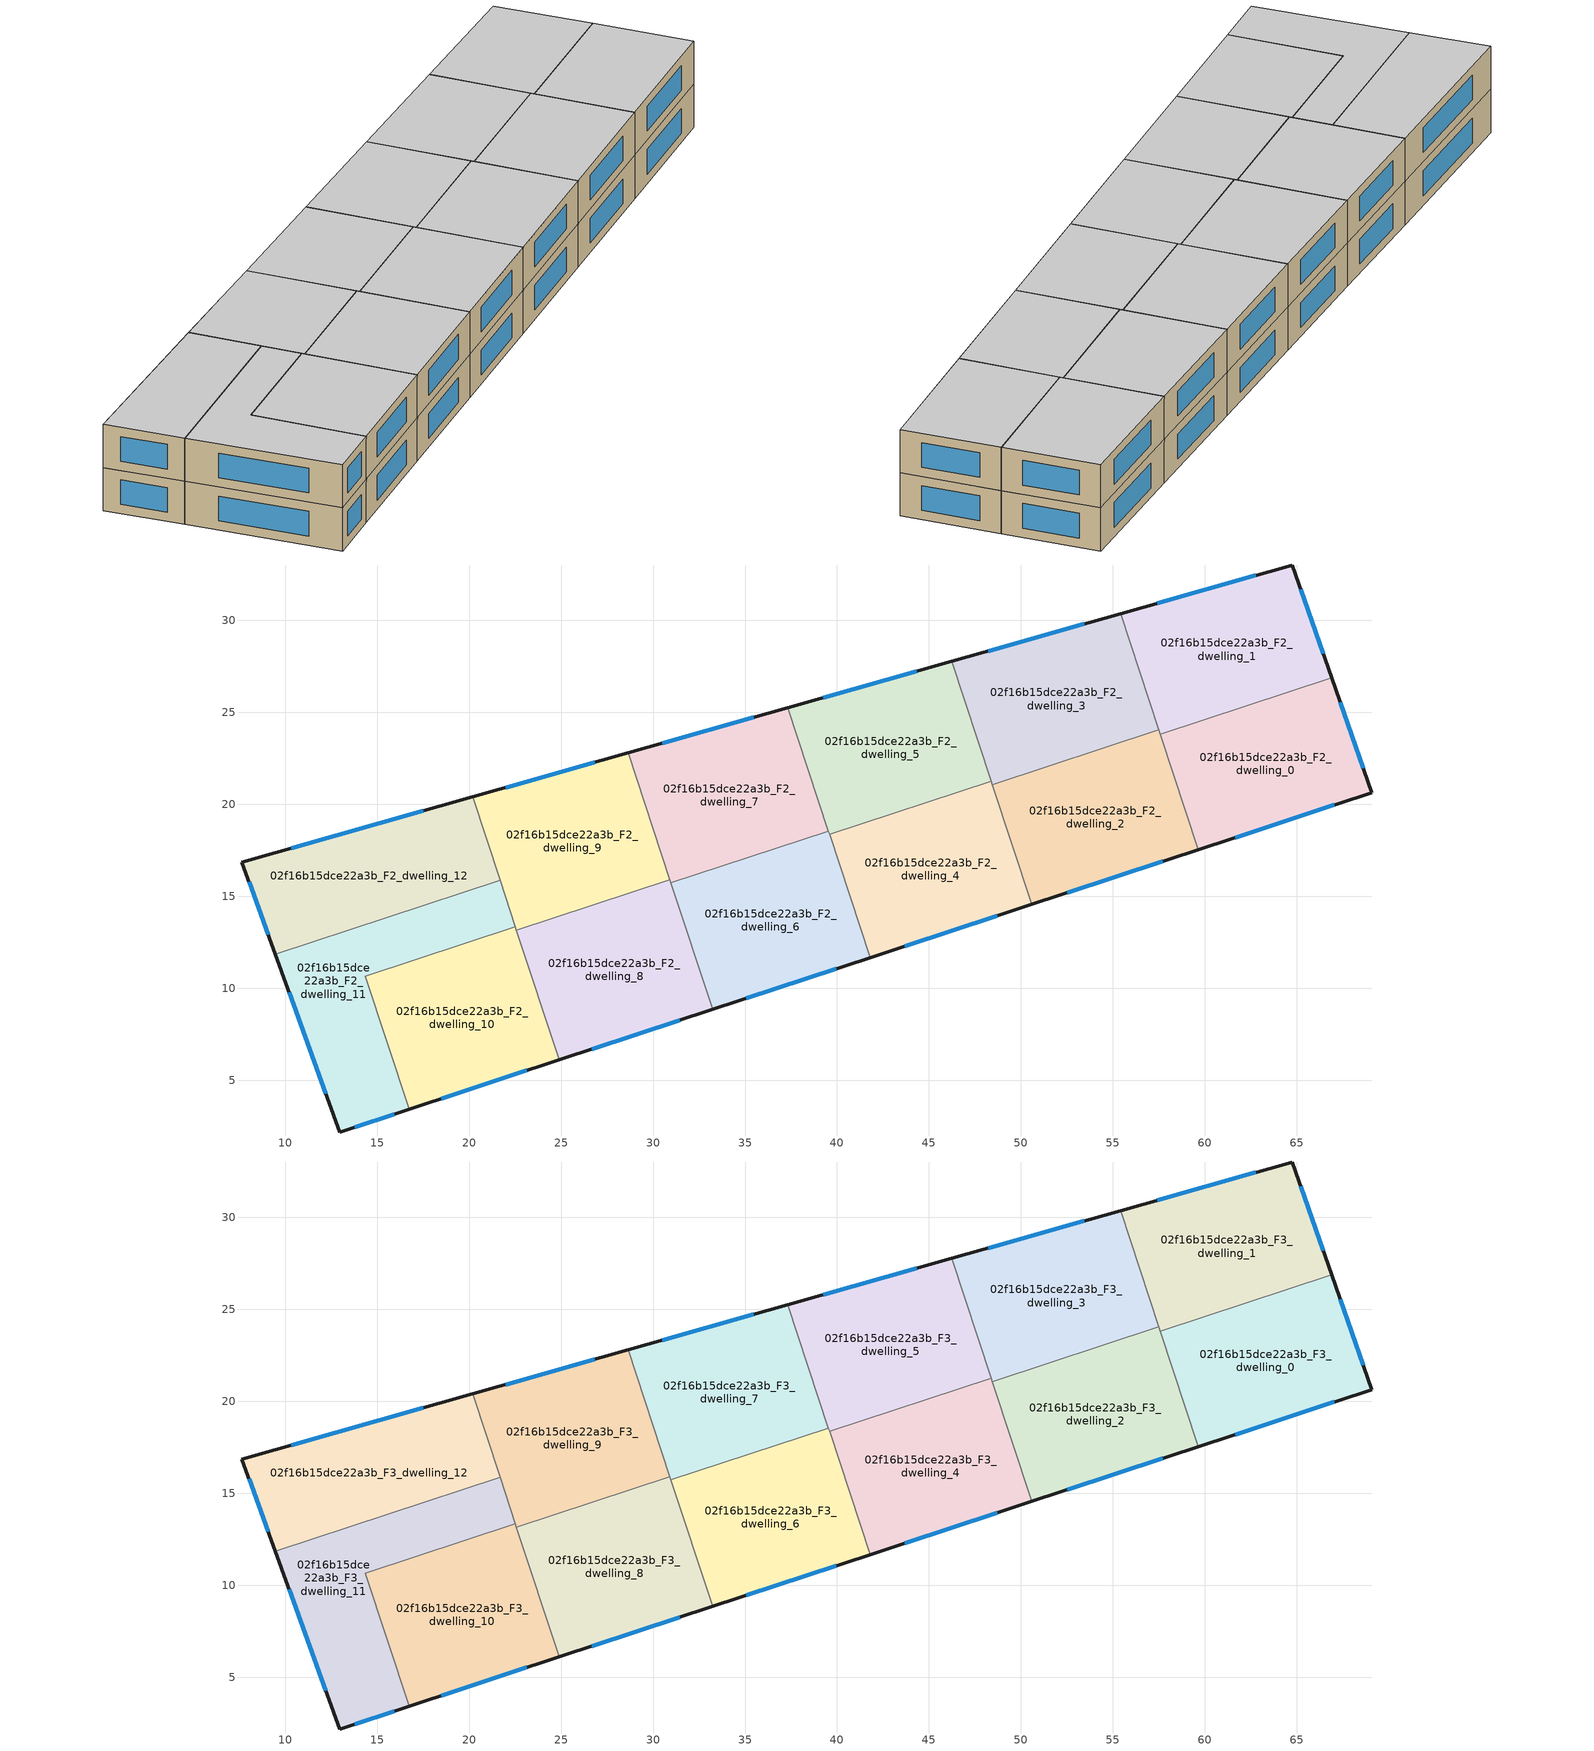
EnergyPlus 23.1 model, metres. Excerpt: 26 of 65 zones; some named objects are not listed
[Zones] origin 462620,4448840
02f16b15dce22a3b_F2_dwelling_0
 floor to 02f16b15dce22a3b_F1_dwelling_0 (EU_floor_Construction): 66.9,26.88 69.08,20.63 59.64,17.53 57.58,23.82 z6
 wall outside (EU_wall_Construction): 59.64,17.53 69.08,20.63 66.9,26.88 z6:9
 wall to 02f16b15dce22a3b_F2_dwelling_1 (EU_wall_Construction): 66.9,26.88 57.58,23.82 z6:9
 wall to 02f16b15dce22a3b_F2_dwelling_2 (EU_wall_Construction): 57.58,23.82 59.64,17.53 z6:9
 window (EU_Window_Construction): 68.61,21.97 67.37,25.54 / 61.66,18.19 67.06,19.97 z6.64:8.36
02f16b15dce22a3b_F2_dwelling_1
 floor to 02f16b15dce22a3b_F1_dwelling_1 (EU_floor_Construction): 64.76,33.02 66.9,26.88 57.58,23.82 55.42,30.37 z6
 wall outside (EU_wall_Construction): 66.9,26.88 64.76,33.02 55.42,30.37 z6:9
 wall to 02f16b15dce22a3b_F2_dwelling_3 (EU_wall_Construction): 55.42,30.37 57.5,24.05 z6:9
 wall to 02f16b15dce22a3b_F2_dwelling_2 (EU_wall_Construction): 57.5,24.04 57.58,23.82 z6:9
 window (EU_Window_Construction): 66.44,28.2 65.22,31.7 / 62.76,32.45 57.42,30.94 z6.64:8.36
02f16b15dce22a3b_F2_dwelling_10
 floor to 02f16b15dce22a3b_F1_dwelling_10 (EU_floor_Construction): 22.51,13.34 24.89,6.1 16.74,3.42 14.36,10.66 z6
 wall outside (EU_wall_Construction): 16.74,3.42 24.89,6.1 z6:9
 wall to 02f16b15dce22a3b_F2_dwelling_11 (EU_wall_Construction): 22.51,13.34 14.36,10.66 16.74,3.42 z6:9
 wall to 02f16b15dce22a3b_F2_dwelling_8 (EU_wall_Construction): 24.89,6.1 22.57,13.16 z6:9
 wall to 02f16b15dce22a3b_F2_dwelling_9 (EU_wall_Construction): 22.57,13.16 22.51,13.34 z6:9
 window (EU_Window_Construction): 18.48,4 23.14,5.53 z6.64:8.36
02f16b15dce22a3b_F2_dwelling_11
 floor to 02f16b15dce22a3b_F1_dwelling_11 (EU_floor_Construction): 21.68,15.87 22.51,13.34 14.36,10.66 16.74,3.42 12.96,2.18 9.45,11.85 z6
 wall outside (EU_wall_Construction): 9.45,11.85 12.96,2.18 16.74,3.42 z6:9
 wall to 02f16b15dce22a3b_F2_dwelling_12 (EU_wall_Construction): 21.68,15.87 9.45,11.85 z6:9
 wall to 02f16b15dce22a3b_F2_dwelling_9 (EU_wall_Construction): 22.51,13.34 21.68,15.87 z6:9
 window (EU_Window_Construction): 13.77,2.45 15.93,3.16 / 10.2,9.78 12.2,4.25 z6.64:8.36
02f16b15dce22a3b_F2_dwelling_12
 floor to 02f16b15dce22a3b_F1_dwelling_12 (EU_floor_Construction): 20.19,20.4 21.68,15.87 9.45,11.85 7.64,16.85 z6
 wall outside (EU_wall_Construction): 20.19,20.4 7.64,16.85 9.45,11.85 z6:9
 wall to 02f16b15dce22a3b_F2_dwelling_9 (EU_wall_Construction): 21.68,15.87 20.19,20.4 z6:9
 window (EU_Window_Construction): 8.03,15.78 9.06,12.92 / 17.5,19.64 10.33,17.61 z6.64:8.36
02f16b15dce22a3b_F2_dwelling_2
 floor to 02f16b15dce22a3b_F1_dwelling_2 (EU_floor_Construction): 57.5,24.04 59.64,17.53 50.6,14.55 48.45,21.07 z6
 wall outside (EU_wall_Construction): 50.6,14.55 59.64,17.53 z6:9
 wall to 02f16b15dce22a3b_F2_dwelling_3 (EU_wall_Construction): 57.5,24.04 48.45,21.07 z6:9
 wall to 02f16b15dce22a3b_F2_dwelling_4 (EU_wall_Construction): 48.45,21.07 50.6,14.55 z6:9
 window (EU_Window_Construction): 52.53,15.19 57.71,16.89 z6.64:8.36
02f16b15dce22a3b_F2_dwelling_3
 floor to 02f16b15dce22a3b_F1_dwelling_3 (EU_floor_Construction): 55.42,30.37 57.5,24.04 48.45,21.07 46.25,27.78 z6
 wall outside (EU_wall_Construction): 55.42,30.37 46.25,27.78 z6:9
 wall to 02f16b15dce22a3b_F2_dwelling_5 (EU_wall_Construction): 46.25,27.78 48.39,21.26 z6:9
 wall to 02f16b15dce22a3b_F2_dwelling_4 (EU_wall_Construction): 48.39,21.26 48.45,21.07 z6:9
 window (EU_Window_Construction): 53.46,29.82 48.21,28.33 z6.64:8.36
02f16b15dce22a3b_F2_dwelling_4
 floor to 02f16b15dce22a3b_F1_dwelling_4 (EU_floor_Construction): 48.39,21.26 50.6,14.55 41.8,11.66 39.6,18.37 z6
 wall outside (EU_wall_Construction): 41.8,11.66 50.6,14.55 z6:9
 wall to 02f16b15dce22a3b_F2_dwelling_5 (EU_wall_Construction): 48.39,21.26 39.6,18.37 z6:9
 wall to 02f16b15dce22a3b_F2_dwelling_6 (EU_wall_Construction): 39.6,18.37 41.8,11.66 z6:9
 window (EU_Window_Construction): 43.68,12.28 48.71,13.94 z6.64:8.36
02f16b15dce22a3b_F2_dwelling_5
 floor to 02f16b15dce22a3b_F1_dwelling_5 (EU_floor_Construction): 46.25,27.78 48.39,21.26 39.6,18.37 37.33,25.25 z6
 wall outside (EU_wall_Construction): 46.25,27.78 37.33,25.25 z6:9
 wall to 02f16b15dce22a3b_F2_dwelling_7 (EU_wall_Construction): 37.33,25.25 39.54,18.55 z6:9
 wall to 02f16b15dce22a3b_F2_dwelling_6 (EU_wall_Construction): 39.54,18.55 39.6,18.37 z6:9
 window (EU_Window_Construction): 44.34,27.24 39.24,25.79 z6.64:8.36
02f16b15dce22a3b_F2_dwelling_6
 floor to 02f16b15dce22a3b_F1_dwelling_6 (EU_floor_Construction): 39.54,18.55 41.8,11.66 33.24,8.85 30.97,15.73 z6
 wall outside (EU_wall_Construction): 33.24,8.85 41.8,11.66 z6:9
 wall to 02f16b15dce22a3b_F2_dwelling_7 (EU_wall_Construction): 39.54,18.55 30.97,15.73 z6:9
 wall to 02f16b15dce22a3b_F2_dwelling_8 (EU_wall_Construction): 30.97,15.73 33.24,8.85 z6:9
 window (EU_Window_Construction): 35.07,9.45 39.97,11.06 z6.64:8.36
02f16b15dce22a3b_F2_dwelling_7
 floor to 02f16b15dce22a3b_F1_dwelling_7 (EU_floor_Construction): 37.33,25.25 39.54,18.55 30.97,15.73 28.65,22.8 z6
 wall outside (EU_wall_Construction): 37.33,25.25 28.65,22.8 z6:9
 wall to 02f16b15dce22a3b_F2_dwelling_9 (EU_wall_Construction): 28.65,22.8 30.92,15.91 z6:9
 wall to 02f16b15dce22a3b_F2_dwelling_8 (EU_wall_Construction): 30.92,15.91 30.97,15.73 z6:9
 window (EU_Window_Construction): 35.47,24.73 30.51,23.32 z6.64:8.36
02f16b15dce22a3b_F2_dwelling_8
 floor to 02f16b15dce22a3b_F1_dwelling_8 (EU_floor_Construction): 30.92,15.91 33.24,8.85 24.89,6.1 22.57,13.17 z6
 wall outside (EU_wall_Construction): 24.89,6.1 33.24,8.85 z6:9
 wall to 02f16b15dce22a3b_F2_dwelling_9 (EU_wall_Construction): 30.92,15.91 22.57,13.17 z6:9
 window (EU_Window_Construction): 26.68,6.69 31.45,8.26 z6.64:8.36
02f16b15dce22a3b_F2_dwelling_9
 floor to 02f16b15dce22a3b_F1_dwelling_9 (EU_floor_Construction): 28.65,22.8 30.92,15.91 22.57,13.17 20.19,20.4 z6
 wall outside (EU_wall_Construction): 28.65,22.8 20.19,20.4 z6:9
 window (EU_Window_Construction): 26.84,22.28 22,20.91 z6.64:8.36
02f16b15dce22a3b_F3_dwelling_0
 floor to 02f16b15dce22a3b_F2_dwelling_0 (EU_floor_Construction): 66.9,26.88 69.08,20.63 59.64,17.53 57.58,23.82 z9
 wall outside (EU_wall_Construction): 59.64,17.53 69.08,20.63 66.9,26.88 z9:12
 wall to 02f16b15dce22a3b_F3_dwelling_1 (EU_wall_Construction): 66.9,26.88 57.58,23.82 z9:12
 wall to 02f16b15dce22a3b_F3_dwelling_2 (EU_wall_Construction): 57.58,23.82 59.64,17.53 z9:12
 window (EU_Window_Construction): 68.61,21.97 67.37,25.54 / 61.66,18.19 67.06,19.97 z9.64:11.36
 ceiling to 02f16b15dce22a3b_F4_dwelling_0 (EU_floor_Construction): 69.08,20.63 66.9,26.88 57.58,23.82 59.64,17.53 z12
02f16b15dce22a3b_F3_dwelling_1
 floor to 02f16b15dce22a3b_F2_dwelling_1 (EU_floor_Construction): 64.76,33.02 66.9,26.88 57.58,23.82 55.42,30.37 z9
 wall outside (EU_wall_Construction): 66.9,26.88 64.76,33.02 55.42,30.37 z9:12
 wall to 02f16b15dce22a3b_F3_dwelling_3 (EU_wall_Construction): 55.42,30.37 57.5,24.05 z9:12
 wall to 02f16b15dce22a3b_F3_dwelling_2 (EU_wall_Construction): 57.5,24.04 57.58,23.82 z9:12
 window (EU_Window_Construction): 66.44,28.2 65.22,31.7 / 62.76,32.45 57.42,30.94 z9.64:11.36
 ceiling to 02f16b15dce22a3b_F4_dwelling_1 (EU_floor_Construction): 66.9,26.88 64.76,33.02 55.42,30.37 57.58,23.82 z12
02f16b15dce22a3b_F3_dwelling_10
 floor to 02f16b15dce22a3b_F2_dwelling_10 (EU_floor_Construction): 22.51,13.34 24.89,6.1 16.74,3.42 14.36,10.66 z9
 wall outside (EU_wall_Construction): 16.74,3.42 24.89,6.1 z9:12
 wall to 02f16b15dce22a3b_F3_dwelling_11 (EU_wall_Construction): 22.51,13.34 14.36,10.66 16.74,3.42 z9:12
 wall to 02f16b15dce22a3b_F3_dwelling_8 (EU_wall_Construction): 24.89,6.1 22.57,13.16 z9:12
 wall to 02f16b15dce22a3b_F3_dwelling_9 (EU_wall_Construction): 22.57,13.16 22.51,13.34 z9:12
 window (EU_Window_Construction): 18.48,4 23.14,5.53 z9.64:11.36
 ceiling to 02f16b15dce22a3b_F4_dwelling_10 (EU_floor_Construction): 24.89,6.1 22.51,13.34 14.36,10.66 16.74,3.42 z12
02f16b15dce22a3b_F3_dwelling_11
 floor to 02f16b15dce22a3b_F2_dwelling_11 (EU_floor_Construction): 21.68,15.87 22.51,13.34 14.36,10.66 16.74,3.42 12.96,2.18 9.45,11.85 z9
 wall outside (EU_wall_Construction): 9.45,11.85 12.96,2.18 16.74,3.42 z9:12
 wall to 02f16b15dce22a3b_F3_dwelling_12 (EU_wall_Construction): 21.68,15.87 9.45,11.85 z9:12
 wall to 02f16b15dce22a3b_F3_dwelling_9 (EU_wall_Construction): 22.51,13.34 21.68,15.87 z9:12
 window (EU_Window_Construction): 13.77,2.45 15.93,3.16 / 10.2,9.78 12.2,4.25 z9.64:11.36
 ceiling to 02f16b15dce22a3b_F4_dwelling_11 (EU_floor_Construction): 16.74,3.42 14.36,10.66 22.51,13.34 21.68,15.87 9.45,11.85 12.96,2.18 z12
02f16b15dce22a3b_F3_dwelling_12
 floor to 02f16b15dce22a3b_F2_dwelling_12 (EU_floor_Construction): 20.19,20.4 21.68,15.87 9.45,11.85 7.64,16.85 z9
 wall outside (EU_wall_Construction): 20.19,20.4 7.64,16.85 9.45,11.85 z9:12
 wall to 02f16b15dce22a3b_F3_dwelling_9 (EU_wall_Construction): 21.68,15.87 20.19,20.4 z9:12
 window (EU_Window_Construction): 8.03,15.78 9.06,12.92 / 17.5,19.64 10.33,17.61 z9.64:11.36
 ceiling to 02f16b15dce22a3b_F4_dwelling_12 (EU_floor_Construction): 21.68,15.87 20.19,20.4 7.64,16.85 9.45,11.85 z12
02f16b15dce22a3b_F3_dwelling_2
 floor to 02f16b15dce22a3b_F2_dwelling_2 (EU_floor_Construction): 57.5,24.04 59.64,17.53 50.6,14.55 48.45,21.07 z9
 wall outside (EU_wall_Construction): 50.6,14.55 59.64,17.53 z9:12
 wall to 02f16b15dce22a3b_F3_dwelling_3 (EU_wall_Construction): 57.5,24.04 48.45,21.07 z9:12
 wall to 02f16b15dce22a3b_F3_dwelling_4 (EU_wall_Construction): 48.45,21.07 50.6,14.55 z9:12
 window (EU_Window_Construction): 52.53,15.19 57.71,16.89 z9.64:11.36
 ceiling to 02f16b15dce22a3b_F4_dwelling_2 (EU_floor_Construction): 59.64,17.53 57.5,24.04 48.45,21.07 50.6,14.55 z12
02f16b15dce22a3b_F3_dwelling_3
 floor to 02f16b15dce22a3b_F2_dwelling_3 (EU_floor_Construction): 55.42,30.37 57.5,24.04 48.45,21.07 46.25,27.78 z9
 wall outside (EU_wall_Construction): 55.42,30.37 46.25,27.78 z9:12
 wall to 02f16b15dce22a3b_F3_dwelling_5 (EU_wall_Construction): 46.25,27.78 48.39,21.26 z9:12
 wall to 02f16b15dce22a3b_F3_dwelling_4 (EU_wall_Construction): 48.39,21.26 48.45,21.07 z9:12
 window (EU_Window_Construction): 53.46,29.82 48.21,28.33 z9.64:11.36
 ceiling to 02f16b15dce22a3b_F4_dwelling_3 (EU_floor_Construction): 57.5,24.04 55.42,30.37 46.25,27.78 48.45,21.07 z12
02f16b15dce22a3b_F3_dwelling_4
 floor to 02f16b15dce22a3b_F2_dwelling_4 (EU_floor_Construction): 48.39,21.26 50.6,14.55 41.8,11.66 39.6,18.37 z9
 wall outside (EU_wall_Construction): 41.8,11.66 50.6,14.55 z9:12
 wall to 02f16b15dce22a3b_F3_dwelling_5 (EU_wall_Construction): 48.39,21.26 39.6,18.37 z9:12
 wall to 02f16b15dce22a3b_F3_dwelling_6 (EU_wall_Construction): 39.6,18.37 41.8,11.66 z9:12
 window (EU_Window_Construction): 43.68,12.28 48.71,13.94 z9.64:11.36
 ceiling to 02f16b15dce22a3b_F4_dwelling_4 (EU_floor_Construction): 50.6,14.55 48.39,21.26 39.6,18.37 41.8,11.66 z12
02f16b15dce22a3b_F3_dwelling_5
 floor to 02f16b15dce22a3b_F2_dwelling_5 (EU_floor_Construction): 46.25,27.78 48.39,21.26 39.6,18.37 37.33,25.25 z9
 wall outside (EU_wall_Construction): 46.25,27.78 37.33,25.25 z9:12
 wall to 02f16b15dce22a3b_F3_dwelling_7 (EU_wall_Construction): 37.33,25.25 39.54,18.55 z9:12
 wall to 02f16b15dce22a3b_F3_dwelling_6 (EU_wall_Construction): 39.54,18.55 39.6,18.37 z9:12
 window (EU_Window_Construction): 44.34,27.24 39.24,25.79 z9.64:11.36
 ceiling to 02f16b15dce22a3b_F4_dwelling_5 (EU_floor_Construction): 48.39,21.26 46.25,27.78 37.33,25.25 39.6,18.37 z12
02f16b15dce22a3b_F3_dwelling_6
 floor to 02f16b15dce22a3b_F2_dwelling_6 (EU_floor_Construction): 39.54,18.55 41.8,11.66 33.24,8.85 30.97,15.73 z9
 wall outside (EU_wall_Construction): 33.24,8.85 41.8,11.66 z9:12
 wall to 02f16b15dce22a3b_F3_dwelling_7 (EU_wall_Construction): 39.54,18.55 30.97,15.73 z9:12
 wall to 02f16b15dce22a3b_F3_dwelling_8 (EU_wall_Construction): 30.97,15.73 33.24,8.85 z9:12
 window (EU_Window_Construction): 35.07,9.45 39.97,11.06 z9.64:11.36
 ceiling to 02f16b15dce22a3b_F4_dwelling_6 (EU_floor_Construction): 41.8,11.66 39.54,18.55 30.97,15.73 33.24,8.85 z12
02f16b15dce22a3b_F3_dwelling_7
 floor to 02f16b15dce22a3b_F2_dwelling_7 (EU_floor_Construction): 37.33,25.25 39.54,18.55 30.97,15.73 28.65,22.8 z9
 wall outside (EU_wall_Construction): 37.33,25.25 28.65,22.8 z9:12
 wall to 02f16b15dce22a3b_F3_dwelling_9 (EU_wall_Construction): 28.65,22.8 30.92,15.91 z9:12
 wall to 02f16b15dce22a3b_F3_dwelling_8 (EU_wall_Construction): 30.92,15.91 30.97,15.73 z9:12
 window (EU_Window_Construction): 35.47,24.73 30.51,23.32 z9.64:11.36
 ceiling to 02f16b15dce22a3b_F4_dwelling_7 (EU_floor_Construction): 39.54,18.55 37.33,25.25 28.65,22.8 30.97,15.73 z12
02f16b15dce22a3b_F3_dwelling_8
 floor to 02f16b15dce22a3b_F2_dwelling_8 (EU_floor_Construction): 30.92,15.91 33.24,8.85 24.89,6.1 22.57,13.17 z9
 wall outside (EU_wall_Construction): 24.89,6.1 33.24,8.85 z9:12
 wall to 02f16b15dce22a3b_F3_dwelling_9 (EU_wall_Construction): 30.92,15.91 22.57,13.17 z9:12
 window (EU_Window_Construction): 26.68,6.69 31.45,8.26 z9.64:11.36
 ceiling to 02f16b15dce22a3b_F4_dwelling_8 (EU_floor_Construction): 33.24,8.85 30.92,15.91 22.57,13.17 24.89,6.1 z12
02f16b15dce22a3b_F3_dwelling_9
 floor to 02f16b15dce22a3b_F2_dwelling_9 (EU_floor_Construction): 28.65,22.8 30.92,15.91 22.57,13.17 20.19,20.4 z9
 wall outside (EU_wall_Construction): 28.65,22.8 20.19,20.4 z9:12
 window (EU_Window_Construction): 26.84,22.28 22,20.91 z9.64:11.36
 ceiling to 02f16b15dce22a3b_F4_dwelling_9 (EU_floor_Construction): 30.92,15.91 28.65,22.8 20.19,20.4 22.57,13.17 z12
[Building]
EU S2 Campaign: North Axis=0; Terrain=City; Solar Distribution=FullExterior
[Site:Location]
Yerevan-Zvartnots.Intl.AP: Latitude=40.15; Longitude=44.383; Time Zone=4; Elevation=854
[SizingPeriod:WeatherFileDays]
AnnualSizingPeriod: Begin Month=1; Begin Day of Month=1; End Month=12; End Day of Month=31; Day of Week for Start Day=Monday; Use Weather File Daylight Saving Period=No; Use Weather File Rain and Snow Indicators=No
[MATERIAL]
EU_InternalMass_Material: Roughness=MediumRough; Thickness=0.1; Conductivity=1; Density=1800; Specific Heat=900; Thermal Absorptance=0.9; Solar Absorptance=0.7; Visible Absorptance=0.7
[MATERIAL:NOMASS] Roughness=MediumRough; Thermal Absorptance=0.9; Solar Absorptance=0.7; Visible Absorptance=0.7
Name | Thermal Resistance
EU_wall_NoMass | 1.05043
EU_floor_NoMass | 0.478065
[WINDOWMATERIAL:SIMPLEGLAZINGSYSTEM]
EU_Window_SimpleGlazing: UFactor=2.5566; Solar Heat Gain Coefficient=0.75; Visible Transmittance=0.75
[CONSTRUCTION]
EU_wall_Construction: EU_wall_NoMass
EU_floor_Construction: EU_floor_NoMass
EU_Window_Construction: EU_Window_SimpleGlazing
EU_InternalMass_Construction: EU_InternalMass_Material
[ZONE] Type=1; Multiplier=1; Ceiling Height=autocalculate; Floor Area=autocalculate; Part of Total Floor Area=Yes
Name | Volume
02f16b15dce22a3b_F2_dwelling_0; 02f16b15dce22a3b_F3_dwelling_0 | 195.991
02f16b15dce22a3b_F2_dwelling_1; 02f16b15dce22a3b_F3_dwelling_1 | 195.99
02f16b15dce22a3b_F2_dwelling_10; 02f16b15dce22a3b_F3_dwelling_10 | 195.981
02f16b15dce22a3b_F2_dwelling_11; 02f16b15dce22a3b_F3_dwelling_11 | 195.964
02f16b15dce22a3b_F2_dwelling_12; 02f16b15dce22a3b_F3_dwelling_12 | 196.015
02f16b15dce22a3b_F2_dwelling_2; 02f16b15dce22a3b_F3_dwelling_2 | 195.971
02f16b15dce22a3b_F2_dwelling_3; 02f16b15dce22a3b_F3_dwelling_3 | 196.006
02f16b15dce22a3b_F2_dwelling_4; 02f16b15dce22a3b_F3_dwelling_4 | 195.965
02f16b15dce22a3b_F2_dwelling_5; 02f16b15dce22a3b_F3_dwelling_5 | 195.96
02f16b15dce22a3b_F2_dwelling_6; 02f16b15dce22a3b_F3_dwelling_6 | 195.975
02f16b15dce22a3b_F2_dwelling_7; 02f16b15dce22a3b_F3_dwelling_7 | 195.978
02f16b15dce22a3b_F2_dwelling_8; 02f16b15dce22a3b_F3_dwelling_8 | 195.961
02f16b15dce22a3b_F2_dwelling_9; 02f16b15dce22a3b_F3_dwelling_9 | 195.983
[INTERNALMASS] Construction=EU_InternalMass_Construction
Name | Zone or ZoneList | Surface Area
02f16b15dce22a3b_F2_dwelling_0_EU_InternalMass | 02f16b15dce22a3b_F2_dwelling_0 | 65.3321
02f16b15dce22a3b_F2_dwelling_1_EU_InternalMass | 02f16b15dce22a3b_F2_dwelling_1 | 65.3305
02f16b15dce22a3b_F2_dwelling_2_EU_InternalMass | 02f16b15dce22a3b_F2_dwelling_2 | 65.322
02f16b15dce22a3b_F2_dwelling_3_EU_InternalMass | 02f16b15dce22a3b_F2_dwelling_3 | 65.3323
02f16b15dce22a3b_F2_dwelling_4_EU_InternalMass | 02f16b15dce22a3b_F2_dwelling_4 | 65.3194
02f16b15dce22a3b_F2_dwelling_5_EU_InternalMass | 02f16b15dce22a3b_F2_dwelling_5 | 65.319
02f16b15dce22a3b_F2_dwelling_6_EU_InternalMass | 02f16b15dce22a3b_F2_dwelling_6 | 65.3262
02f16b15dce22a3b_F2_dwelling_7_EU_InternalMass | 02f16b15dce22a3b_F2_dwelling_7 | 65.3278
02f16b15dce22a3b_F2_dwelling_8_EU_InternalMass | 02f16b15dce22a3b_F2_dwelling_8 | 65.3214
02f16b15dce22a3b_F2_dwelling_9_EU_InternalMass | 02f16b15dce22a3b_F2_dwelling_9 | 65.327
02f16b15dce22a3b_F2_dwelling_10_EU_InternalMass | 02f16b15dce22a3b_F2_dwelling_10 | 65.3256
02f16b15dce22a3b_F2_dwelling_11_EU_InternalMass | 02f16b15dce22a3b_F2_dwelling_11 | 65.3212
02f16b15dce22a3b_F2_dwelling_12_EU_InternalMass | 02f16b15dce22a3b_F2_dwelling_12 | 65.3379
02f16b15dce22a3b_F3_dwelling_0_EU_InternalMass | 02f16b15dce22a3b_F3_dwelling_0 | 65.3321
02f16b15dce22a3b_F3_dwelling_1_EU_InternalMass | 02f16b15dce22a3b_F3_dwelling_1 | 65.3305
02f16b15dce22a3b_F3_dwelling_2_EU_InternalMass | 02f16b15dce22a3b_F3_dwelling_2 | 65.322
02f16b15dce22a3b_F3_dwelling_3_EU_InternalMass | 02f16b15dce22a3b_F3_dwelling_3 | 65.3323
02f16b15dce22a3b_F3_dwelling_4_EU_InternalMass | 02f16b15dce22a3b_F3_dwelling_4 | 65.3194
02f16b15dce22a3b_F3_dwelling_5_EU_InternalMass | 02f16b15dce22a3b_F3_dwelling_5 | 65.319
02f16b15dce22a3b_F3_dwelling_6_EU_InternalMass | 02f16b15dce22a3b_F3_dwelling_6 | 65.3262
02f16b15dce22a3b_F3_dwelling_7_EU_InternalMass | 02f16b15dce22a3b_F3_dwelling_7 | 65.3278
02f16b15dce22a3b_F3_dwelling_8_EU_InternalMass | 02f16b15dce22a3b_F3_dwelling_8 | 65.3214
02f16b15dce22a3b_F3_dwelling_9_EU_InternalMass | 02f16b15dce22a3b_F3_dwelling_9 | 65.327
02f16b15dce22a3b_F3_dwelling_10_EU_InternalMass | 02f16b15dce22a3b_F3_dwelling_10 | 65.3256
02f16b15dce22a3b_F3_dwelling_11_EU_InternalMass | 02f16b15dce22a3b_F3_dwelling_11 | 65.3212
02f16b15dce22a3b_F3_dwelling_12_EU_InternalMass | 02f16b15dce22a3b_F3_dwelling_12 | 65.3379
[OTHEREQUIPMENT] Fuel Type=Electricity; Design Level Calculation Method=Watts/Area; Power per Zone Floor Area=1; Fraction Latent=0; Fraction Radiant=0; Fraction Lost=0; Carbon Dioxide Generation Rate=0; EndUse Subcategory=EU_Step8_InternalGains
Name | Zone or ZoneList or Space or SpaceList | Schedule
EU_Step8_InternalGain_02f16b15dce22a3b_F2_dwelling_0_f000 | 02f16b15dce22a3b_F2_dwelling_0 | EU_Step8_GainSchedule_02f16b15dce22a3b_F2_dwelling_0_f000
EU_Step8_InternalGain_02f16b15dce22a3b_F2_dwelling_1_f000 | 02f16b15dce22a3b_F2_dwelling_1 | EU_Step8_GainSchedule_02f16b15dce22a3b_F2_dwelling_1_f000
EU_Step8_InternalGain_02f16b15dce22a3b_F2_dwelling_2_f000 | 02f16b15dce22a3b_F2_dwelling_2 | EU_Step8_GainSchedule_02f16b15dce22a3b_F2_dwelling_2_f000
EU_Step8_InternalGain_02f16b15dce22a3b_F2_dwelling_3_f000 | 02f16b15dce22a3b_F2_dwelling_3 | EU_Step8_GainSchedule_02f16b15dce22a3b_F2_dwelling_3_f000
EU_Step8_InternalGain_02f16b15dce22a3b_F2_dwelling_4_f000 | 02f16b15dce22a3b_F2_dwelling_4 | EU_Step8_GainSchedule_02f16b15dce22a3b_F2_dwelling_4_f000
EU_Step8_InternalGain_02f16b15dce22a3b_F2_dwelling_5_f000 | 02f16b15dce22a3b_F2_dwelling_5 | EU_Step8_GainSchedule_02f16b15dce22a3b_F2_dwelling_5_f000
EU_Step8_InternalGain_02f16b15dce22a3b_F2_dwelling_6_f000 | 02f16b15dce22a3b_F2_dwelling_6 | EU_Step8_GainSchedule_02f16b15dce22a3b_F2_dwelling_6_f000
EU_Step8_InternalGain_02f16b15dce22a3b_F2_dwelling_7_f000 | 02f16b15dce22a3b_F2_dwelling_7 | EU_Step8_GainSchedule_02f16b15dce22a3b_F2_dwelling_7_f000
EU_Step8_InternalGain_02f16b15dce22a3b_F2_dwelling_8_f000 | 02f16b15dce22a3b_F2_dwelling_8 | EU_Step8_GainSchedule_02f16b15dce22a3b_F2_dwelling_8_f000
EU_Step8_InternalGain_02f16b15dce22a3b_F2_dwelling_9_f000 | 02f16b15dce22a3b_F2_dwelling_9 | EU_Step8_GainSchedule_02f16b15dce22a3b_F2_dwelling_9_f000
EU_Step8_InternalGain_02f16b15dce22a3b_F2_dwelling_10_f000 | 02f16b15dce22a3b_F2_dwelling_10 | EU_Step8_GainSchedule_02f16b15dce22a3b_F2_dwelling_10_f000
EU_Step8_InternalGain_02f16b15dce22a3b_F2_dwelling_11_f000 | 02f16b15dce22a3b_F2_dwelling_11 | EU_Step8_GainSchedule_02f16b15dce22a3b_F2_dwelling_11_f000
EU_Step8_InternalGain_02f16b15dce22a3b_F2_dwelling_12_f000 | 02f16b15dce22a3b_F2_dwelling_12 | EU_Step8_GainSchedule_02f16b15dce22a3b_F2_dwelling_12_f000
EU_Step8_InternalGain_02f16b15dce22a3b_F3_dwelling_0_f000 | 02f16b15dce22a3b_F3_dwelling_0 | EU_Step8_GainSchedule_02f16b15dce22a3b_F3_dwelling_0_f000
EU_Step8_InternalGain_02f16b15dce22a3b_F3_dwelling_1_f000 | 02f16b15dce22a3b_F3_dwelling_1 | EU_Step8_GainSchedule_02f16b15dce22a3b_F3_dwelling_1_f000
EU_Step8_InternalGain_02f16b15dce22a3b_F3_dwelling_2_f000 | 02f16b15dce22a3b_F3_dwelling_2 | EU_Step8_GainSchedule_02f16b15dce22a3b_F3_dwelling_2_f000
EU_Step8_InternalGain_02f16b15dce22a3b_F3_dwelling_3_f000 | 02f16b15dce22a3b_F3_dwelling_3 | EU_Step8_GainSchedule_02f16b15dce22a3b_F3_dwelling_3_f000
EU_Step8_InternalGain_02f16b15dce22a3b_F3_dwelling_4_f000 | 02f16b15dce22a3b_F3_dwelling_4 | EU_Step8_GainSchedule_02f16b15dce22a3b_F3_dwelling_4_f000
EU_Step8_InternalGain_02f16b15dce22a3b_F3_dwelling_5_f000 | 02f16b15dce22a3b_F3_dwelling_5 | EU_Step8_GainSchedule_02f16b15dce22a3b_F3_dwelling_5_f000
EU_Step8_InternalGain_02f16b15dce22a3b_F3_dwelling_6_f000 | 02f16b15dce22a3b_F3_dwelling_6 | EU_Step8_GainSchedule_02f16b15dce22a3b_F3_dwelling_6_f000
EU_Step8_InternalGain_02f16b15dce22a3b_F3_dwelling_7_f000 | 02f16b15dce22a3b_F3_dwelling_7 | EU_Step8_GainSchedule_02f16b15dce22a3b_F3_dwelling_7_f000
EU_Step8_InternalGain_02f16b15dce22a3b_F3_dwelling_8_f000 | 02f16b15dce22a3b_F3_dwelling_8 | EU_Step8_GainSchedule_02f16b15dce22a3b_F3_dwelling_8_f000
EU_Step8_InternalGain_02f16b15dce22a3b_F3_dwelling_9_f000 | 02f16b15dce22a3b_F3_dwelling_9 | EU_Step8_GainSchedule_02f16b15dce22a3b_F3_dwelling_9_f000
EU_Step8_InternalGain_02f16b15dce22a3b_F3_dwelling_10_f000 | 02f16b15dce22a3b_F3_dwelling_10 | EU_Step8_GainSchedule_02f16b15dce22a3b_F3_dwelling_10_f000
EU_Step8_InternalGain_02f16b15dce22a3b_F3_dwelling_11_f000 | 02f16b15dce22a3b_F3_dwelling_11 | EU_Step8_GainSchedule_02f16b15dce22a3b_F3_dwelling_11_f000
EU_Step8_InternalGain_02f16b15dce22a3b_F3_dwelling_12_f000 | 02f16b15dce22a3b_F3_dwelling_12 | EU_Step8_GainSchedule_02f16b15dce22a3b_F3_dwelling_12_f000
[ZONEVENTILATION:DESIGNFLOWRATE] Schedule=EU_AlwaysOn; Design Flow Rate Calculation Method=AirChanges/Hour; Air Changes per Hour=0.557805; Ventilation Type=Natural; Fan Pressure Rise=0; Fan Total Efficiency=1; Constant Term Coefficient=1; Temperature Term Coefficient=0; Velocity Term Coefficient=0; Velocity Squared Term Coefficient=0; Minimum Indoor Temperature=-100; Maximum Indoor Temperature=100; Delta Temperature=-100; Minimum Outdoor Temperature=-100; Maximum Outdoor Temperature=100; Maximum Wind Speed=40
Name | Zone or ZoneList or Space or SpaceList
EU_ConstantAir_02f16b15dce22a3b_F2_dwelling_0 | 02f16b15dce22a3b_F2_dwelling_0
EU_ConstantAir_02f16b15dce22a3b_F2_dwelling_1 | 02f16b15dce22a3b_F2_dwelling_1
EU_ConstantAir_02f16b15dce22a3b_F2_dwelling_2 | 02f16b15dce22a3b_F2_dwelling_2
EU_ConstantAir_02f16b15dce22a3b_F2_dwelling_3 | 02f16b15dce22a3b_F2_dwelling_3
EU_ConstantAir_02f16b15dce22a3b_F2_dwelling_4 | 02f16b15dce22a3b_F2_dwelling_4
EU_ConstantAir_02f16b15dce22a3b_F2_dwelling_5 | 02f16b15dce22a3b_F2_dwelling_5
EU_ConstantAir_02f16b15dce22a3b_F2_dwelling_6 | 02f16b15dce22a3b_F2_dwelling_6
EU_ConstantAir_02f16b15dce22a3b_F2_dwelling_7 | 02f16b15dce22a3b_F2_dwelling_7
EU_ConstantAir_02f16b15dce22a3b_F2_dwelling_8 | 02f16b15dce22a3b_F2_dwelling_8
EU_ConstantAir_02f16b15dce22a3b_F2_dwelling_9 | 02f16b15dce22a3b_F2_dwelling_9
EU_ConstantAir_02f16b15dce22a3b_F2_dwelling_10 | 02f16b15dce22a3b_F2_dwelling_10
EU_ConstantAir_02f16b15dce22a3b_F2_dwelling_11 | 02f16b15dce22a3b_F2_dwelling_11
EU_ConstantAir_02f16b15dce22a3b_F2_dwelling_12 | 02f16b15dce22a3b_F2_dwelling_12
EU_ConstantAir_02f16b15dce22a3b_F3_dwelling_0 | 02f16b15dce22a3b_F3_dwelling_0
EU_ConstantAir_02f16b15dce22a3b_F3_dwelling_1 | 02f16b15dce22a3b_F3_dwelling_1
EU_ConstantAir_02f16b15dce22a3b_F3_dwelling_2 | 02f16b15dce22a3b_F3_dwelling_2
EU_ConstantAir_02f16b15dce22a3b_F3_dwelling_3 | 02f16b15dce22a3b_F3_dwelling_3
EU_ConstantAir_02f16b15dce22a3b_F3_dwelling_4 | 02f16b15dce22a3b_F3_dwelling_4
EU_ConstantAir_02f16b15dce22a3b_F3_dwelling_5 | 02f16b15dce22a3b_F3_dwelling_5
EU_ConstantAir_02f16b15dce22a3b_F3_dwelling_6 | 02f16b15dce22a3b_F3_dwelling_6
EU_ConstantAir_02f16b15dce22a3b_F3_dwelling_7 | 02f16b15dce22a3b_F3_dwelling_7
EU_ConstantAir_02f16b15dce22a3b_F3_dwelling_8 | 02f16b15dce22a3b_F3_dwelling_8
EU_ConstantAir_02f16b15dce22a3b_F3_dwelling_9 | 02f16b15dce22a3b_F3_dwelling_9
EU_ConstantAir_02f16b15dce22a3b_F3_dwelling_10 | 02f16b15dce22a3b_F3_dwelling_10
EU_ConstantAir_02f16b15dce22a3b_F3_dwelling_11 | 02f16b15dce22a3b_F3_dwelling_11
EU_ConstantAir_02f16b15dce22a3b_F3_dwelling_12 | 02f16b15dce22a3b_F3_dwelling_12
[HVACTEMPLATE:ZONE:IDEALLOADSAIRSYSTEM] System Availability Schedule=EU_AlwaysOn; Maximum Heating Supply Air Temperature=50; Minimum Cooling Supply Air Temperature=13; Maximum Heating Supply Air Humidity Ratio=0.0156; Minimum Cooling Supply Air Humidity Ratio=0.0077; Heating Limit=NoLimit; Cooling Limit=NoLimit; Heating Availability Schedule=EU_AlwaysOn; Cooling Availability Schedule=EU_CoolingOff; Dehumidification Control Type=ConstantSensibleHeatRatio; Cooling Sensible Heat Ratio=0.7; Dehumidification Setpoint=60; Humidification Control Type=None; Humidification Setpoint=30; Outdoor Air Method=None; Outdoor Air Flow Rate per Person=0.00944; Outdoor Air Flow Rate per Zone Floor Area=0; Outdoor Air Flow Rate per Zone=0; Demand Controlled Ventilation Type=None; Outdoor Air Economizer Type=NoEconomizer; Heat Recovery Type=None; Sensible Heat Recovery Effectiveness=0.7; Latent Heat Recovery Effectiveness=0.65
Name | Template Thermostat
02f16b15dce22a3b_F2_dwelling_0 | EU_HeatOnly_02f16b15dce22a3b_F2_dwelling_0
02f16b15dce22a3b_F2_dwelling_1 | EU_HeatOnly_02f16b15dce22a3b_F2_dwelling_1
02f16b15dce22a3b_F2_dwelling_2 | EU_HeatOnly_02f16b15dce22a3b_F2_dwelling_2
02f16b15dce22a3b_F2_dwelling_3 | EU_HeatOnly_02f16b15dce22a3b_F2_dwelling_3
02f16b15dce22a3b_F2_dwelling_4 | EU_HeatOnly_02f16b15dce22a3b_F2_dwelling_4
02f16b15dce22a3b_F2_dwelling_5 | EU_HeatOnly_02f16b15dce22a3b_F2_dwelling_5
02f16b15dce22a3b_F2_dwelling_6 | EU_HeatOnly_02f16b15dce22a3b_F2_dwelling_6
02f16b15dce22a3b_F2_dwelling_7 | EU_HeatOnly_02f16b15dce22a3b_F2_dwelling_7
02f16b15dce22a3b_F2_dwelling_8 | EU_HeatOnly_02f16b15dce22a3b_F2_dwelling_8
02f16b15dce22a3b_F2_dwelling_9 | EU_HeatOnly_02f16b15dce22a3b_F2_dwelling_9
02f16b15dce22a3b_F2_dwelling_10 | EU_HeatOnly_02f16b15dce22a3b_F2_dwelling_10
02f16b15dce22a3b_F2_dwelling_11 | EU_HeatOnly_02f16b15dce22a3b_F2_dwelling_11
02f16b15dce22a3b_F2_dwelling_12 | EU_HeatOnly_02f16b15dce22a3b_F2_dwelling_12
02f16b15dce22a3b_F3_dwelling_0 | EU_HeatOnly_02f16b15dce22a3b_F3_dwelling_0
02f16b15dce22a3b_F3_dwelling_1 | EU_HeatOnly_02f16b15dce22a3b_F3_dwelling_1
02f16b15dce22a3b_F3_dwelling_2 | EU_HeatOnly_02f16b15dce22a3b_F3_dwelling_2
02f16b15dce22a3b_F3_dwelling_3 | EU_HeatOnly_02f16b15dce22a3b_F3_dwelling_3
02f16b15dce22a3b_F3_dwelling_4 | EU_HeatOnly_02f16b15dce22a3b_F3_dwelling_4
02f16b15dce22a3b_F3_dwelling_5 | EU_HeatOnly_02f16b15dce22a3b_F3_dwelling_5
02f16b15dce22a3b_F3_dwelling_6 | EU_HeatOnly_02f16b15dce22a3b_F3_dwelling_6
02f16b15dce22a3b_F3_dwelling_7 | EU_HeatOnly_02f16b15dce22a3b_F3_dwelling_7
02f16b15dce22a3b_F3_dwelling_8 | EU_HeatOnly_02f16b15dce22a3b_F3_dwelling_8
02f16b15dce22a3b_F3_dwelling_9 | EU_HeatOnly_02f16b15dce22a3b_F3_dwelling_9
02f16b15dce22a3b_F3_dwelling_10 | EU_HeatOnly_02f16b15dce22a3b_F3_dwelling_10
02f16b15dce22a3b_F3_dwelling_11 | EU_HeatOnly_02f16b15dce22a3b_F3_dwelling_11
02f16b15dce22a3b_F3_dwelling_12 | EU_HeatOnly_02f16b15dce22a3b_F3_dwelling_12
[SIZING:ZONE] Zone Cooling Design Supply Air Temperature Input Method=SupplyAirTemperature; Zone Cooling Design Supply Air Temperature=13; Zone Heating Design Supply Air Temperature Input Method=SupplyAirTemperature; Zone Heating Design Supply Air Temperature=50; Zone Cooling Design Supply Air Humidity Ratio=0.008; Zone Heating Design Supply Air Humidity Ratio=0.008; Cooling Design Air Flow Method=DesignDay; Cooling Design Air Flow Rate=0; Cooling Minimum Air Flow per Zone Floor Area=0.000762; Cooling Minimum Air Flow=0; Cooling Minimum Air Flow Fraction=0.2; Heating Design Air Flow Method=DesignDay; Heating Design Air Flow Rate=0; Heating Maximum Air Flow per Zone Floor Area=0.002032; Heating Maximum Air Flow=0.141576; Heating Maximum Air Flow Fraction=0.3; Account for Dedicated Outdoor Air System=No; Dedicated Outdoor Air System Control Strategy=NeutralSupplyAir; Dedicated Outdoor Air Low Setpoint Temperature for Design=autosize; Dedicated Outdoor Air High Setpoint Temperature for Design=autosize; Zone Load Sizing Method=Sensible Load Only No Latent Load; Zone Latent Cooling Design Supply Air Humidity Ratio Input Method=HumidityRatioDifference; Zone Cooling Design Supply Air Humidity Ratio Difference=0.005; Zone Latent Heating Design Supply Air Humidity Ratio Input Method=HumidityRatioDifference; Zone Humidification Design Supply Air Humidity Ratio Difference=0.005
02f16b15dce22a3b_F2_dwelling_0; 02f16b15dce22a3b_F2_dwelling_1; 02f16b15dce22a3b_F2_dwelling_2; 02f16b15dce22a3b_F2_dwelling_3; 02f16b15dce22a3b_F2_dwelling_4; 02f16b15dce22a3b_F2_dwelling_5; 02f16b15dce22a3b_F2_dwelling_6; 02f16b15dce22a3b_F2_dwelling_7; 02f16b15dce22a3b_F2_dwelling_8; 02f16b15dce22a3b_F2_dwelling_9; 02f16b15dce22a3b_F2_dwelling_10; 02f16b15dce22a3b_F2_dwelling_11; 02f16b15dce22a3b_F2_dwelling_12; 02f16b15dce22a3b_F3_dwelling_0; 02f16b15dce22a3b_F3_dwelling_1; 02f16b15dce22a3b_F3_dwelling_2; 02f16b15dce22a3b_F3_dwelling_3; 02f16b15dce22a3b_F3_dwelling_4; 02f16b15dce22a3b_F3_dwelling_5; 02f16b15dce22a3b_F3_dwelling_6; 02f16b15dce22a3b_F3_dwelling_7; 02f16b15dce22a3b_F3_dwelling_8; 02f16b15dce22a3b_F3_dwelling_9; 02f16b15dce22a3b_F3_dwelling_10; 02f16b15dce22a3b_F3_dwelling_11; 02f16b15dce22a3b_F3_dwelling_12
[SCHEDULE:CONSTANT]
Name | Hourly Value
EU_AlwaysOn | 1
EU_CoolingOff | 0
[SCHEDULE:FILE] Column Number=1; Rows to Skip at Top=0; Number of Hours of Data=8760; Column Separator=Comma; Interpolate to Timestep=No; Minutes per Item=60; Adjust Schedule for Daylight Savings=Yes
Name | File
EU_Step8_GainSchedule_02f16b15dce22a3b_F2_dwelling_0_f000 | ../../schedules/02f16b15dce22a3b/02f16b15dce22a3b_F2_dwelling_0_f000_gain.csv
EU_Step8_GainSchedule_02f16b15dce22a3b_F2_dwelling_1_f000 | ../../schedules/02f16b15dce22a3b/02f16b15dce22a3b_F2_dwelling_1_f000_gain.csv
EU_Step8_GainSchedule_02f16b15dce22a3b_F2_dwelling_2_f000 | ../../schedules/02f16b15dce22a3b/02f16b15dce22a3b_F2_dwelling_2_f000_gain.csv
EU_Step8_GainSchedule_02f16b15dce22a3b_F2_dwelling_3_f000 | ../../schedules/02f16b15dce22a3b/02f16b15dce22a3b_F2_dwelling_3_f000_gain.csv
EU_Step8_GainSchedule_02f16b15dce22a3b_F2_dwelling_4_f000 | ../../schedules/02f16b15dce22a3b/02f16b15dce22a3b_F2_dwelling_4_f000_gain.csv
EU_Step8_GainSchedule_02f16b15dce22a3b_F2_dwelling_5_f000 | ../../schedules/02f16b15dce22a3b/02f16b15dce22a3b_F2_dwelling_5_f000_gain.csv
EU_Step8_GainSchedule_02f16b15dce22a3b_F2_dwelling_6_f000 | ../../schedules/02f16b15dce22a3b/02f16b15dce22a3b_F2_dwelling_6_f000_gain.csv
EU_Step8_GainSchedule_02f16b15dce22a3b_F2_dwelling_7_f000 | ../../schedules/02f16b15dce22a3b/02f16b15dce22a3b_F2_dwelling_7_f000_gain.csv
EU_Step8_GainSchedule_02f16b15dce22a3b_F2_dwelling_8_f000 | ../../schedules/02f16b15dce22a3b/02f16b15dce22a3b_F2_dwelling_8_f000_gain.csv
EU_Step8_GainSchedule_02f16b15dce22a3b_F2_dwelling_9_f000 | ../../schedules/02f16b15dce22a3b/02f16b15dce22a3b_F2_dwelling_9_f000_gain.csv
EU_Step8_GainSchedule_02f16b15dce22a3b_F2_dwelling_10_f000 | ../../schedules/02f16b15dce22a3b/02f16b15dce22a3b_F2_dwelling_10_f000_gain.csv
EU_Step8_GainSchedule_02f16b15dce22a3b_F2_dwelling_11_f000 | ../../schedules/02f16b15dce22a3b/02f16b15dce22a3b_F2_dwelling_11_f000_gain.csv
EU_Step8_GainSchedule_02f16b15dce22a3b_F2_dwelling_12_f000 | ../../schedules/02f16b15dce22a3b/02f16b15dce22a3b_F2_dwelling_12_f000_gain.csv
EU_Step8_GainSchedule_02f16b15dce22a3b_F3_dwelling_0_f000 | ../../schedules/02f16b15dce22a3b/02f16b15dce22a3b_F3_dwelling_0_f000_gain.csv
EU_Step8_GainSchedule_02f16b15dce22a3b_F3_dwelling_1_f000 | ../../schedules/02f16b15dce22a3b/02f16b15dce22a3b_F3_dwelling_1_f000_gain.csv
EU_Step8_GainSchedule_02f16b15dce22a3b_F3_dwelling_2_f000 | ../../schedules/02f16b15dce22a3b/02f16b15dce22a3b_F3_dwelling_2_f000_gain.csv
EU_Step8_GainSchedule_02f16b15dce22a3b_F3_dwelling_3_f000 | ../../schedules/02f16b15dce22a3b/02f16b15dce22a3b_F3_dwelling_3_f000_gain.csv
EU_Step8_GainSchedule_02f16b15dce22a3b_F3_dwelling_4_f000 | ../../schedules/02f16b15dce22a3b/02f16b15dce22a3b_F3_dwelling_4_f000_gain.csv
EU_Step8_GainSchedule_02f16b15dce22a3b_F3_dwelling_5_f000 | ../../schedules/02f16b15dce22a3b/02f16b15dce22a3b_F3_dwelling_5_f000_gain.csv
EU_Step8_GainSchedule_02f16b15dce22a3b_F3_dwelling_6_f000 | ../../schedules/02f16b15dce22a3b/02f16b15dce22a3b_F3_dwelling_6_f000_gain.csv
EU_Step8_GainSchedule_02f16b15dce22a3b_F3_dwelling_7_f000 | ../../schedules/02f16b15dce22a3b/02f16b15dce22a3b_F3_dwelling_7_f000_gain.csv
EU_Step8_GainSchedule_02f16b15dce22a3b_F3_dwelling_8_f000 | ../../schedules/02f16b15dce22a3b/02f16b15dce22a3b_F3_dwelling_8_f000_gain.csv
EU_Step8_GainSchedule_02f16b15dce22a3b_F3_dwelling_9_f000 | ../../schedules/02f16b15dce22a3b/02f16b15dce22a3b_F3_dwelling_9_f000_gain.csv
EU_Step8_GainSchedule_02f16b15dce22a3b_F3_dwelling_10_f000 | ../../schedules/02f16b15dce22a3b/02f16b15dce22a3b_F3_dwelling_10_f000_gain.csv
EU_Step8_GainSchedule_02f16b15dce22a3b_F3_dwelling_11_f000 | ../../schedules/02f16b15dce22a3b/02f16b15dce22a3b_F3_dwelling_11_f000_gain.csv
EU_Step8_GainSchedule_02f16b15dce22a3b_F3_dwelling_12_f000 | ../../schedules/02f16b15dce22a3b/02f16b15dce22a3b_F3_dwelling_12_f000_gain.csv
